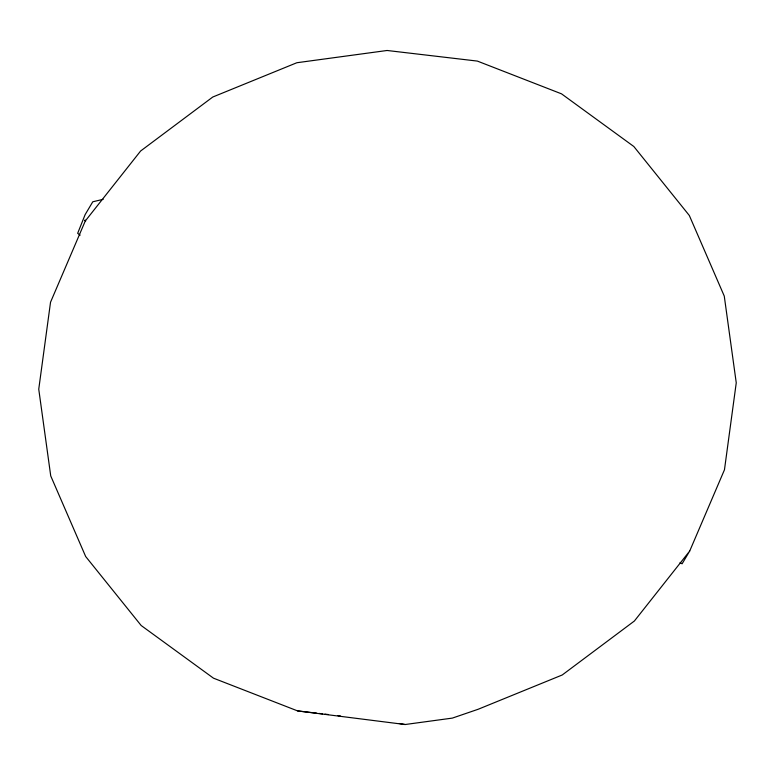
<?xml version="1.0" encoding="UTF-8"?>
<svg xmlns="http://www.w3.org/2000/svg" width="775" height="775" viewBox="0 0 775 775"><rect width="100%" height="100%" fill="white"/><g stroke="black" fill="none" stroke-linecap="round" stroke-linejoin="round"><path stroke-width="1.16" d="M689.721 551.006L724.47 469.766L736.25 382.821L724.267 296.089L689.324 215.489L633.824 146.504L561.526 93.843L477.381 61.089L387.103 50.482L296.854 62.736L212.776 97.02L140.614 151.009L85.279 221.001L50.53 302.24L38.75 389.186L50.733 475.918L85.676 556.528L141.176 625.512L213.474 678.173L297.619 710.917L405.122 724.518L452.348 718.105L478.146 709.27L562.224 674.986L634.386 621.007L689.721 551.006L682.097 563.812L680.043 562.689M103.182 199.32L92.777 201.791L85.153 214.588L77.665 233.304L80.135 235.164M297.619 710.917L316.626 713.155M319 713.436L322.565 713.852M324.938 714.133L328.503 714.55M338.007 715.664L340.38 715.945M399.377 723.521L405.122 724.518M85.202 220.72L85.647 221.204L85.027 219.993L85.202 220.72"/></g></svg>
